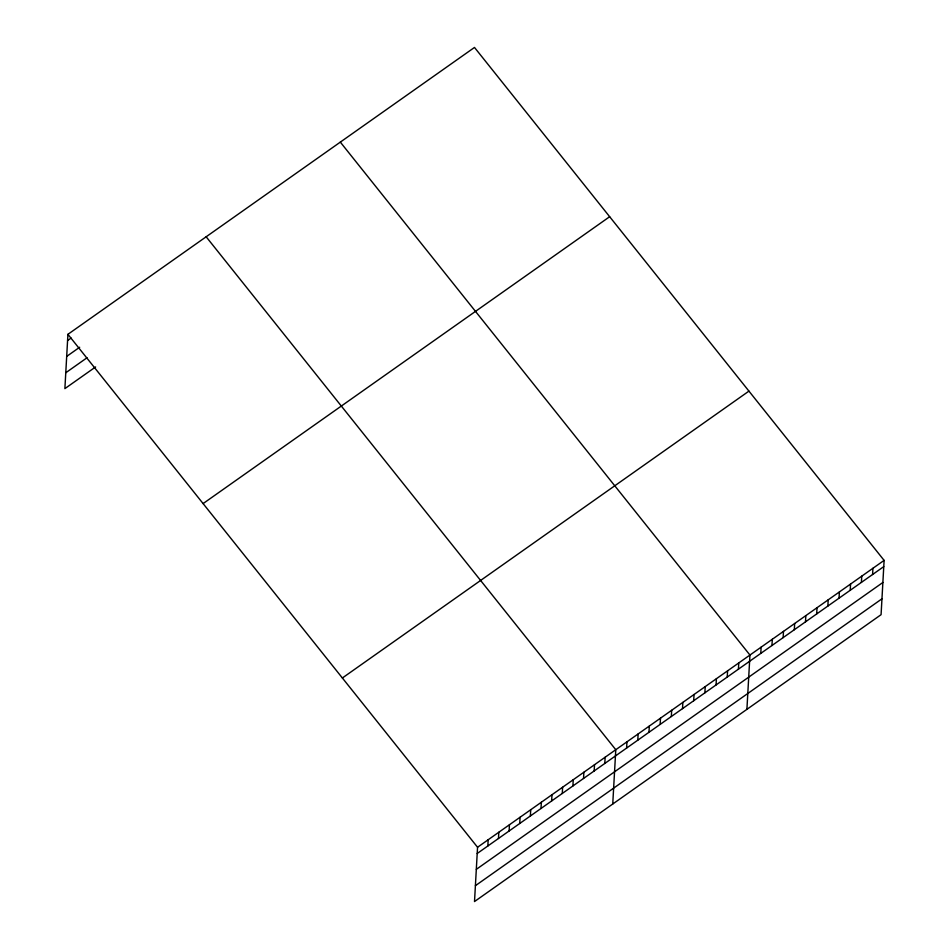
<?xml version="1.0" encoding="UTF-8"?>
<svg xmlns="http://www.w3.org/2000/svg" width="949" height="949" viewBox="0 0 949 949"><rect width="100%" height="100%" fill="white"/><g stroke="black" fill="none" stroke-linecap="round" stroke-linejoin="round"><path stroke-width="1.42" d="M67.925 334.321L477.549 847.255L474.512 901.55L881.075 614.679L884.112 560.385L474.488 47.45L67.925 334.321L64.888 388.616L95.612 366.943M487.833 845.986L488.177 839.758M498.462 838.489L498.818 832.249M509.103 830.98L509.447 824.752M519.732 823.483L520.088 817.255M530.372 815.974L530.716 809.746M541.001 808.477L541.345 802.249M551.63 800.968L551.986 794.74M562.271 793.471L562.615 787.243M572.899 785.962L573.243 779.734M583.528 778.465L583.884 772.237M594.169 770.956L594.513 764.728M604.798 763.459L605.142 757.231M612.746 804.017L615.782 749.722L206.158 236.787M626.613 748.061L626.957 741.833M637.787 740.173L638.143 733.945M648.974 732.284L649.318 726.056M660.148 724.395L660.504 718.168M671.334 716.507L671.678 710.279M682.509 708.618L682.865 702.39M693.695 700.73L694.039 694.502M704.87 692.841L705.226 686.613M716.056 684.953L716.4 678.725M727.231 677.064L727.586 670.836M738.417 669.175L738.761 662.948M746.91 709.342L749.947 655.059L340.323 142.113M760.778 653.398L761.122 647.171M771.952 645.51L772.308 639.282M783.139 637.621L783.483 631.393M794.313 629.733L794.669 623.505M805.499 621.844L805.843 615.616M816.674 613.956L817.03 607.728M827.86 606.067L828.204 599.827M839.035 598.178L839.391 591.939M850.221 590.29L850.565 584.05M861.395 582.401L861.751 576.162M872.582 574.513L872.926 568.273M67.581 340.549L71.116 338.058M66.691 356.409L79.68 347.239M65.778 372.755L87.047 357.749M203.098 503.587L609.661 216.716M342.375 677.989L748.939 391.118M477.549 847.255L884.112 560.385M477.205 853.495L883.756 566.624M476.315 869.355L882.878 582.484M475.402 885.69L881.965 598.819"/></g></svg>
